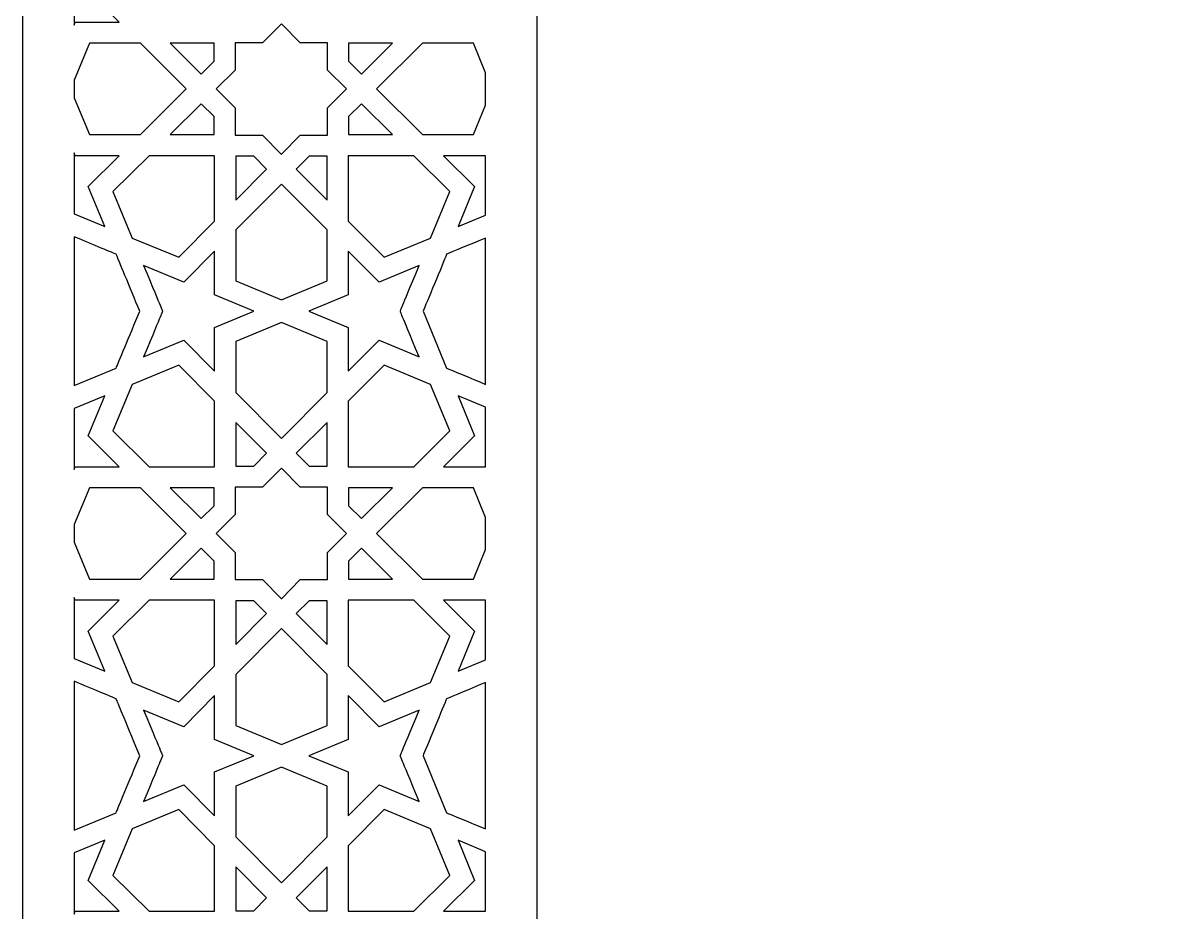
# Model space of a CAD drawing. Header units: millimetres. Extents: x -71 to 72, y -100 to 100.
# Drawn here: x -71.4 to 0, y -61.7 to -6.3 of the extents above; entities that cross this region are included whole.
import ezdxf

# ---------------------------------------------------------------- set-up
doc = ezdxf.new("R2010")
doc.units = ezdxf.units.MM
doc.header["$MEASUREMENT"] = 0
doc.layers.add('layer 1', color=7, linetype='Continuous')

msp = doc.modelspace()

# ---------------------------------------------------------------- linework, layer by layer
at = {"layer": 'layer 1', "color": 250}
for points, knots in [([(-71.4375, 100.1639), (-71.4375, 100.1639), (-71.4375, -99.8361), (-71.4375, -99.8361), (-71.4375, -99.8361), (-71.4375, -99.8361), (-39.4469, -99.8361), (-39.4469, -99.8361), (-39.4469, -99.8361), (-39.4469, -99.8361), (-39.4469, 31.5595), (-39.4469, 31.5595), (-39.4469, 31.5595), (-39.4469, 53.3323), (-21.7336, 71.0456), (0.0392, 71.0456), (0.0392, 71.0456), (21.8115, 71.0456), (39.5249, 53.3323), (39.5249, 31.5595), (39.5249, 31.5595), (39.5249, 31.5595), (39.5249, -99.8361), (39.5249, -99.8361), (39.5249, -99.8361), (39.5249, -99.8361), (71.5155, -99.8361), (71.5155, -99.8361), (71.5155, -99.8361), (71.5155, -99.8361), (71.5155, 100.1639), (71.5155, 100.1639), (71.5155, 100.1639), (71.5155, 100.1639), (-71.4375, 100.1639), (-71.4375, 100.1639)], [0, 0, 0, 0, 0.1, 0.1, 0.1, 0.1, 0.2, 0.2, 0.2, 0.2, 0.3, 0.3, 0.3, 0.3, 0.4, 0.4, 0.4, 0.4, 0.5, 0.5, 0.5, 0.5, 0.6, 0.6, 0.6, 0.6, 0.7, 0.7, 0.7, 0.7, 0.8, 0.8, 0.8, 0.8, 1, 1, 1, 1]), ([(-67.3806, -4.3434), (-67.3806, -4.3434), (-65.4473, -6.2678), (-65.4473, -6.2678), (-65.4473, -6.2678), (-65.4473, -6.2678), (-68.1778, -6.2678), (-68.1778, -6.2678), (-68.1778, -6.2678), (-68.1778, -6.2678), (-68.2511, -6.4445), (-68.2511, -6.4445), (-68.2511, -6.4445), (-68.2511, -6.4445), (-68.2511, -2.6384), (-68.2511, -2.6384), (-68.2511, -2.6384), (-68.2511, -2.6384), (-66.3461, -1.8489), (-66.3461, -1.8489), (-66.3461, -1.8489), (-66.3461, -1.8489), (-67.3806, -4.3434), (-67.3806, -4.3434)], [0, 0, 0, 0, 0.1428571, 0.1428571, 0.1428571, 0.1428571, 0.2857143, 0.2857143, 0.2857143, 0.2857143, 0.4285714, 0.4285714, 0.4285714, 0.4285714, 0.5714286, 0.5714286, 0.5714286, 0.5714286, 0.7142857, 0.7142857, 0.7142857, 0.7142857, 1, 1, 1, 1]), ([(-59.4085, -10.4249), (-59.4085, -10.4249), (-59.4046, -10.421), (-59.4046, -10.421), (-59.4046, -10.421), (-59.4046, -10.421), (-59.4056, -10.42), (-59.4056, -10.42), (-59.4056, -10.42), (-59.4056, -10.42), (-58.2232, -9.2495), (-58.2232, -9.2495), (-58.2232, -9.2495), (-58.2232, -9.2495), (-58.2232, -7.5491), (-58.2232, -7.5491), (-58.2232, -7.5491), (-58.2232, -7.5491), (-56.5226, -7.5491), (-56.5226, -7.5491), (-56.5226, -7.5491), (-56.5226, -7.5491), (-55.3482, -6.3627), (-55.3482, -6.3627), (-55.3482, -6.3627), (-55.3482, -6.3627), (-54.1737, -7.5491), (-54.1737, -7.5491), (-54.1737, -7.5491), (-54.1737, -7.5491), (-52.4732, -7.5491), (-52.4732, -7.5491), (-52.4732, -7.5491), (-52.4732, -7.5491), (-52.4732, -9.2495), (-52.4732, -9.2495), (-52.4732, -9.2495), (-52.4732, -9.2495), (-51.287, -10.4239), (-51.287, -10.4239), (-51.287, -10.4239), (-51.287, -10.4239), (-52.4732, -11.5983), (-52.4732, -11.5983), (-52.4732, -11.5983), (-52.4732, -11.5983), (-52.4732, -13.2987), (-52.4732, -13.2987), (-52.4732, -13.2987), (-52.4732, -13.2987), (-54.1737, -13.2987), (-54.1737, -13.2987), (-54.1737, -13.2987), (-54.1737, -13.2987), (-55.3471, -14.484), (-55.3471, -14.484), (-55.3471, -14.484), (-55.3471, -14.484), (-55.351, -14.4801), (-55.351, -14.4801), (-55.351, -14.4801), (-55.351, -14.4801), (-55.3521, -14.4812), (-55.3521, -14.4812), (-55.3521, -14.4812), (-55.3521, -14.4812), (-56.5226, -13.2987), (-56.5226, -13.2987), (-56.5226, -13.2987), (-56.5226, -13.2987), (-58.2232, -13.2987), (-58.2232, -13.2987), (-58.2232, -13.2987), (-58.2232, -13.2987), (-58.2232, -11.5983), (-58.2232, -11.5983), (-58.2232, -11.5983), (-58.2232, -11.5983), (-59.4085, -10.4249), (-59.4085, -10.4249)], [0, 0, 0, 0, 0.047619, 0.047619, 0.047619, 0.047619, 0.0952381, 0.0952381, 0.0952381, 0.0952381, 0.1428571, 0.1428571, 0.1428571, 0.1428571, 0.1904762, 0.1904762, 0.1904762, 0.1904762, 0.2380952, 0.2380952, 0.2380952, 0.2380952, 0.2857143, 0.2857143, 0.2857143, 0.2857143, 0.3333333, 0.3333333, 0.3333333, 0.3333333, 0.3809524, 0.3809524, 0.3809524, 0.3809524, 0.4285714, 0.4285714, 0.4285714, 0.4285714, 0.4761905, 0.4761905, 0.4761905, 0.4761905, 0.5238095, 0.5238095, 0.5238095, 0.5238095, 0.5714286, 0.5714286, 0.5714286, 0.5714286, 0.6190476, 0.6190476, 0.6190476, 0.6190476, 0.6666667, 0.6666667, 0.6666667, 0.6666667, 0.7142857, 0.7142857, 0.7142857, 0.7142857, 0.7619048, 0.7619048, 0.7619048, 0.7619048, 0.8095238, 0.8095238, 0.8095238, 0.8095238, 0.8571429, 0.8571429, 0.8571429, 0.8571429, 0.9047619, 0.9047619, 0.9047619, 0.9047619, 1, 1, 1, 1]), ([(-64.1296, -7.5794), (-64.1296, -7.5794), (-61.2709, -10.4239), (-61.2709, -10.4239), (-61.2709, -10.4239), (-61.2709, -10.4239), (-64.1296, -13.268), (-64.1296, -13.268), (-64.1296, -13.268), (-64.1296, -13.268), (-67.3006, -13.268), (-67.3006, -13.268), (-67.3006, -13.268), (-67.3006, -13.268), (-68.2511, -10.9728), (-68.2511, -10.9728), (-68.2511, -10.9728), (-68.2511, -10.9728), (-68.2511, -9.8749), (-68.2511, -9.8749), (-68.2511, -9.8749), (-68.2511, -9.8749), (-67.3006, -7.5794), (-67.3006, -7.5794), (-67.3006, -7.5794), (-67.3006, -7.5794), (-64.1296, -7.5794), (-64.1296, -7.5794)], [0, 0, 0, 0, 0.125, 0.125, 0.125, 0.125, 0.25, 0.25, 0.25, 0.25, 0.375, 0.375, 0.375, 0.375, 0.5, 0.5, 0.5, 0.5, 0.625, 0.625, 0.625, 0.625, 0.75, 0.75, 0.75, 0.75, 1, 1, 1, 1]), ([(-59.5351, -7.5794), (-59.5351, -7.5794), (-59.5351, -8.7023), (-59.5351, -8.7023), (-59.5351, -8.7023), (-59.5351, -8.7023), (-60.3395, -9.4996), (-60.3395, -9.4996), (-60.3395, -9.4996), (-60.3395, -9.4996), (-62.2689, -7.5794), (-62.2689, -7.5794), (-62.2689, -7.5794), (-62.2689, -7.5794), (-59.5351, -7.5794), (-59.5351, -7.5794)], [0, 0, 0, 0, 0.2, 0.2, 0.2, 0.2, 0.4, 0.4, 0.4, 0.4, 0.6, 0.6, 0.6, 0.6, 1, 1, 1, 1]), ([(-51.1613, -8.7023), (-51.1613, -8.7023), (-51.1613, -7.5794), (-51.1613, -7.5794), (-51.1613, -7.5794), (-51.1613, -7.5794), (-48.4276, -7.5794), (-48.4276, -7.5794), (-48.4276, -7.5794), (-48.4276, -7.5794), (-50.3569, -9.4996), (-50.3569, -9.4996), (-50.3569, -9.4996), (-50.3569, -9.4996), (-51.1613, -8.7023), (-51.1613, -8.7023)], [0, 0, 0, 0, 0.2, 0.2, 0.2, 0.2, 0.4, 0.4, 0.4, 0.4, 0.6, 0.6, 0.6, 0.6, 1, 1, 1, 1]), ([(-46.5668, -13.268), (-46.5668, -13.268), (-49.4255, -10.4239), (-49.4255, -10.4239), (-49.4255, -10.4239), (-49.4255, -10.4239), (-46.5668, -7.5794), (-46.5668, -7.5794), (-46.5668, -7.5794), (-46.5668, -7.5794), (-43.3958, -7.5794), (-43.3958, -7.5794), (-43.3958, -7.5794), (-43.3958, -7.5794), (-42.6333, -9.4209), (-42.6333, -9.4209), (-42.6333, -9.4209), (-42.6333, -9.4209), (-42.6333, -11.4268), (-42.6333, -11.4268), (-42.6333, -11.4268), (-42.6333, -11.4268), (-43.3958, -13.268), (-43.3958, -13.268), (-43.3958, -13.268), (-43.3958, -13.268), (-46.5668, -13.268), (-46.5668, -13.268)], [0, 0, 0, 0, 0.125, 0.125, 0.125, 0.125, 0.25, 0.25, 0.25, 0.25, 0.375, 0.375, 0.375, 0.375, 0.5, 0.5, 0.5, 0.5, 0.625, 0.625, 0.625, 0.625, 0.75, 0.75, 0.75, 0.75, 1, 1, 1, 1]), ([(-59.5351, -12.1454), (-59.5351, -12.1454), (-59.5351, -13.268), (-59.5351, -13.268), (-59.5351, -13.268), (-59.5351, -13.268), (-62.2689, -13.268), (-62.2689, -13.268), (-62.2689, -13.268), (-62.2689, -13.268), (-60.3395, -11.3478), (-60.3395, -11.3478), (-60.3395, -11.3478), (-60.3395, -11.3478), (-59.5351, -12.1454), (-59.5351, -12.1454)], [0, 0, 0, 0, 0.2, 0.2, 0.2, 0.2, 0.4, 0.4, 0.4, 0.4, 0.6, 0.6, 0.6, 0.6, 1, 1, 1, 1]), ([(-51.1613, -13.268), (-51.1613, -13.268), (-51.1613, -12.1454), (-51.1613, -12.1454), (-51.1613, -12.1454), (-51.1613, -12.1454), (-50.3569, -11.3478), (-50.3569, -11.3478), (-50.3569, -11.3478), (-50.3569, -11.3478), (-48.4276, -13.268), (-48.4276, -13.268), (-48.4276, -13.268), (-48.4276, -13.268), (-51.1613, -13.268), (-51.1613, -13.268)], [0, 0, 0, 0, 0.2, 0.2, 0.2, 0.2, 0.4, 0.4, 0.4, 0.4, 0.6, 0.6, 0.6, 0.6, 1, 1, 1, 1]), ([(-67.3806, -16.5043), (-67.3806, -16.5043), (-66.3461, -18.9988), (-66.3461, -18.9988), (-66.3461, -18.9988), (-66.3461, -18.9988), (-68.2511, -18.2093), (-68.2511, -18.2093), (-68.2511, -18.2093), (-68.2511, -18.2093), (-68.2511, -14.4028), (-68.2511, -14.4028), (-68.2511, -14.4028), (-68.2511, -14.4028), (-68.1778, -14.5799), (-68.1778, -14.5799), (-68.1778, -14.5799), (-68.1778, -14.5799), (-65.4473, -14.5799), (-65.4473, -14.5799), (-65.4473, -14.5799), (-65.4473, -14.5799), (-67.3806, -16.5043), (-67.3806, -16.5043)], [0, 0, 0, 0, 0.1428571, 0.1428571, 0.1428571, 0.1428571, 0.2857143, 0.2857143, 0.2857143, 0.2857143, 0.4285714, 0.4285714, 0.4285714, 0.4285714, 0.5714286, 0.5714286, 0.5714286, 0.5714286, 0.7142857, 0.7142857, 0.7142857, 0.7142857, 1, 1, 1, 1]), ([(-59.5044, -14.5799), (-59.5044, -14.5799), (-59.5044, -18.6637), (-59.5044, -18.6637), (-59.5044, -18.6637), (-59.5044, -18.6637), (-61.7382, -20.9077), (-61.7382, -20.9077), (-61.7382, -20.9077), (-61.7382, -20.9077), (-64.6326, -19.7076), (-64.6326, -19.7076), (-64.6326, -19.7076), (-64.6326, -19.7076), (-65.8323, -16.8137), (-65.8323, -16.8137), (-65.8323, -16.8137), (-65.8323, -16.8137), (-63.5879, -14.5799), (-63.5879, -14.5799), (-63.5879, -14.5799), (-63.5879, -14.5799), (-59.5044, -14.5799), (-59.5044, -14.5799)], [0, 0, 0, 0, 0.1428571, 0.1428571, 0.1428571, 0.1428571, 0.2857143, 0.2857143, 0.2857143, 0.2857143, 0.4285714, 0.4285714, 0.4285714, 0.4285714, 0.5714286, 0.5714286, 0.5714286, 0.5714286, 0.7142857, 0.7142857, 0.7142857, 0.7142857, 1, 1, 1, 1]), ([(-58.1925, -17.3447), (-58.1925, -17.3447), (-58.1925, -14.6106), (-58.1925, -14.6106), (-58.1925, -14.6106), (-58.1925, -14.6106), (-57.0698, -14.6106), (-57.0698, -14.6106), (-57.0698, -14.6106), (-57.0698, -14.6106), (-56.2723, -15.415), (-56.2723, -15.415), (-56.2723, -15.415), (-56.2723, -15.415), (-58.1925, -17.3447), (-58.1925, -17.3447)], [0, 0, 0, 0, 0.2, 0.2, 0.2, 0.2, 0.4, 0.4, 0.4, 0.4, 0.6, 0.6, 0.6, 0.6, 1, 1, 1, 1]), ([(-52.504, -14.6106), (-52.504, -14.6106), (-52.504, -17.3447), (-52.504, -17.3447), (-52.504, -17.3447), (-52.504, -17.3447), (-54.4241, -15.415), (-54.4241, -15.415), (-54.4241, -15.415), (-54.4241, -15.415), (-53.6266, -14.6106), (-53.6266, -14.6106), (-53.6266, -14.6106), (-53.6266, -14.6106), (-52.504, -14.6106), (-52.504, -14.6106)], [0, 0, 0, 0, 0.2, 0.2, 0.2, 0.2, 0.4, 0.4, 0.4, 0.4, 0.6, 0.6, 0.6, 0.6, 1, 1, 1, 1]), ([(-46.0653, -19.7079), (-46.0653, -19.7079), (-48.9583, -20.9077), (-48.9583, -20.9077), (-48.9583, -20.9077), (-48.9583, -20.9077), (-51.192, -18.6637), (-51.192, -18.6637), (-51.192, -18.6637), (-51.192, -18.6637), (-51.192, -14.5799), (-51.192, -14.5799), (-51.192, -14.5799), (-51.192, -14.5799), (-47.1084, -14.5799), (-47.1084, -14.5799), (-47.1084, -14.5799), (-47.1084, -14.5799), (-44.8641, -16.8137), (-44.8641, -16.8137), (-44.8641, -16.8137), (-44.8641, -16.8137), (-46.0653, -19.7079), (-46.0653, -19.7079)], [0, 0, 0, 0, 0.1428571, 0.1428571, 0.1428571, 0.1428571, 0.2857143, 0.2857143, 0.2857143, 0.2857143, 0.4285714, 0.4285714, 0.4285714, 0.4285714, 0.5714286, 0.5714286, 0.5714286, 0.5714286, 0.7142857, 0.7142857, 0.7142857, 0.7142857, 1, 1, 1, 1]), ([(-43.3159, -16.5043), (-43.3159, -16.5043), (-45.249, -14.5799), (-45.249, -14.5799), (-45.249, -14.5799), (-45.249, -14.5799), (-42.6333, -14.5799), (-42.6333, -14.5799), (-42.6333, -14.5799), (-42.6333, -14.5799), (-42.6333, -18.2873), (-42.6333, -18.2873), (-42.6333, -18.2873), (-42.6333, -18.2873), (-44.3504, -18.9988), (-44.3504, -18.9988), (-44.3504, -18.9988), (-44.3504, -18.9988), (-43.3159, -16.5043), (-43.3159, -16.5043)], [0, 0, 0, 0, 0.1666667, 0.1666667, 0.1666667, 0.1666667, 0.3333333, 0.3333333, 0.3333333, 0.3333333, 0.5, 0.5, 0.5, 0.5, 0.6666667, 0.6666667, 0.6666667, 0.6666667, 1, 1, 1, 1]), ([(-58.1925, -19.2052), (-58.1925, -19.2052), (-55.3482, -16.3463), (-55.3482, -16.3463), (-55.3482, -16.3463), (-55.3482, -16.3463), (-52.504, -19.2052), (-52.504, -19.2052), (-52.504, -19.2052), (-52.504, -19.2052), (-52.504, -22.3763), (-52.504, -22.3763), (-52.504, -22.3763), (-52.504, -22.3763), (-55.3482, -23.5539), (-55.3482, -23.5539), (-55.3482, -23.5539), (-55.3482, -23.5539), (-58.1925, -22.3763), (-58.1925, -22.3763), (-58.1925, -22.3763), (-58.1925, -22.3763), (-58.1925, -19.2052), (-58.1925, -19.2052)], [0, 0, 0, 0, 0.1428571, 0.1428571, 0.1428571, 0.1428571, 0.2857143, 0.2857143, 0.2857143, 0.2857143, 0.4285714, 0.4285714, 0.4285714, 0.4285714, 0.5714286, 0.5714286, 0.5714286, 0.5714286, 0.7142857, 0.7142857, 0.7142857, 0.7142857, 1, 1, 1, 1]), ([(-64.1652, -24.2644), (-64.81, -25.8198), (-65.4988, -27.481), (-65.6389, -27.8158), (-65.6389, -27.8158), (-65.6389, -27.8158), (-68.2511, -28.8988), (-68.2511, -28.8988), (-68.2511, -28.8988), (-68.2511, -28.8988), (-68.2511, -19.6292), (-68.2511, -19.6292), (-68.2511, -19.6292), (-67.4397, -19.9658), (-65.9426, -20.5863), (-65.632, -20.7155), (-65.632, -20.7155), (-65.504, -21.0397), (-64.7905, -22.7552), (-64.1652, -24.2644)], [0, 0, 0, 0, 0.1666667, 0.1666667, 0.1666667, 0.1666667, 0.3333333, 0.3333333, 0.3333333, 0.3333333, 0.5, 0.5, 0.5, 0.5, 0.6666667, 0.6666667, 0.6666667, 0.6666667, 1, 1, 1, 1]), ([(-46.531, -24.2648), (-46.3478, -23.8284), (-45.2964, -21.3219), (-45.0651, -20.7158), (-45.0651, -20.7158), (-44.7705, -20.593), (-43.3929, -20.0222), (-42.6333, -19.7072), (-42.6333, -19.7072), (-42.6333, -19.7072), (-42.6333, -28.8209), (-42.6333, -28.8209), (-42.6333, -28.8209), (-43.5787, -28.4289), (-44.7867, -27.928), (-45.0588, -27.8155), (-45.0588, -27.8155), (-45.0588, -27.8155), (-46.531, -24.2648), (-46.531, -24.2648)], [0, 0, 0, 0, 0.1666667, 0.1666667, 0.1666667, 0.1666667, 0.3333333, 0.3333333, 0.3333333, 0.3333333, 0.5, 0.5, 0.5, 0.5, 0.6666667, 0.6666667, 0.6666667, 0.6666667, 1, 1, 1, 1]), ([(-63.9232, -21.4217), (-63.9232, -21.4217), (-61.4288, -22.4561), (-61.4288, -22.4561), (-61.4288, -22.4561), (-61.4288, -22.4561), (-59.5044, -20.5228), (-59.5044, -20.5228), (-59.5044, -20.5228), (-59.5044, -20.5228), (-59.5044, -23.2533), (-59.5044, -23.2533), (-59.5044, -23.2533), (-59.5044, -23.2533), (-57.063, -24.2644), (-57.063, -24.2644), (-57.063, -24.2644), (-57.063, -24.2644), (-59.5044, -25.2751), (-59.5044, -25.2751), (-59.5044, -25.2751), (-59.5044, -25.2751), (-59.5044, -28.0056), (-59.5044, -28.0056), (-59.5044, -28.0056), (-59.5044, -28.0056), (-61.4288, -26.0724), (-61.4288, -26.0724), (-61.4288, -26.0724), (-61.4288, -26.0724), (-63.9232, -27.1067), (-63.9232, -27.1067), (-63.9232, -27.1067), (-62.6859, -24.1215), (-62.8182, -24.4397), (-62.7441, -24.2644), (-62.7441, -24.2644), (-62.8221, -24.0788), (-62.6971, -24.3798), (-63.9232, -21.4217)], [0, 0, 0, 0, 0.0909091, 0.0909091, 0.0909091, 0.0909091, 0.1818182, 0.1818182, 0.1818182, 0.1818182, 0.2727273, 0.2727273, 0.2727273, 0.2727273, 0.3636364, 0.3636364, 0.3636364, 0.3636364, 0.4545455, 0.4545455, 0.4545455, 0.4545455, 0.5454545, 0.5454545, 0.5454545, 0.5454545, 0.6363636, 0.6363636, 0.6363636, 0.6363636, 0.7272727, 0.7272727, 0.7272727, 0.7272727, 0.8181818, 0.8181818, 0.8181818, 0.8181818, 1, 1, 1, 1]), ([(-47.9521, -24.2644), (-47.8785, -24.4394), (-48.0096, -24.124), (-46.7731, -27.1067), (-46.7731, -27.1067), (-46.7731, -27.1067), (-49.2676, -26.0724), (-49.2676, -26.0724), (-49.2676, -26.0724), (-49.2676, -26.0724), (-51.192, -28.0056), (-51.192, -28.0056), (-51.192, -28.0056), (-51.192, -28.0056), (-51.192, -25.2751), (-51.192, -25.2751), (-51.192, -25.2751), (-51.192, -25.2751), (-53.6334, -24.2644), (-53.6334, -24.2644), (-53.6334, -24.2644), (-53.6334, -24.2644), (-51.192, -23.2533), (-51.192, -23.2533), (-51.192, -23.2533), (-51.192, -23.2533), (-51.192, -20.5228), (-51.192, -20.5228), (-51.192, -20.5228), (-51.192, -20.5228), (-49.2676, -22.4561), (-49.2676, -22.4561), (-49.2676, -22.4561), (-49.2676, -22.4561), (-46.7731, -21.4217), (-46.7731, -21.4217), (-46.7731, -21.4217), (-47.9763, -24.3244), (-47.8816, -24.0965), (-47.9521, -24.2644)], [0, 0, 0, 0, 0.0909091, 0.0909091, 0.0909091, 0.0909091, 0.1818182, 0.1818182, 0.1818182, 0.1818182, 0.2727273, 0.2727273, 0.2727273, 0.2727273, 0.3636364, 0.3636364, 0.3636364, 0.3636364, 0.4545455, 0.4545455, 0.4545455, 0.4545455, 0.5454545, 0.5454545, 0.5454545, 0.5454545, 0.6363636, 0.6363636, 0.6363636, 0.6363636, 0.7272727, 0.7272727, 0.7272727, 0.7272727, 0.8181818, 0.8181818, 0.8181818, 0.8181818, 1, 1, 1, 1]), ([(-52.504, -29.3232), (-52.504, -29.3232), (-55.3482, -32.1821), (-55.3482, -32.1821), (-55.3482, -32.1821), (-55.3482, -32.1821), (-58.1925, -29.3232), (-58.1925, -29.3232), (-58.1925, -29.3232), (-58.1925, -29.3232), (-58.1925, -26.1521), (-58.1925, -26.1521), (-58.1925, -26.1521), (-58.1925, -26.1521), (-55.3482, -24.9745), (-55.3482, -24.9745), (-55.3482, -24.9745), (-55.3482, -24.9745), (-52.504, -26.1521), (-52.504, -26.1521), (-52.504, -26.1521), (-52.504, -26.1521), (-52.504, -29.3232), (-52.504, -29.3232)], [0, 0, 0, 0, 0.1428571, 0.1428571, 0.1428571, 0.1428571, 0.2857143, 0.2857143, 0.2857143, 0.2857143, 0.4285714, 0.4285714, 0.4285714, 0.4285714, 0.5714286, 0.5714286, 0.5714286, 0.5714286, 0.7142857, 0.7142857, 0.7142857, 0.7142857, 1, 1, 1, 1]), ([(-64.6321, -28.8209), (-64.6321, -28.8209), (-61.7382, -27.6207), (-61.7382, -27.6207), (-61.7382, -27.6207), (-61.7382, -27.6207), (-59.5044, -29.8651), (-59.5044, -29.8651), (-59.5044, -29.8651), (-59.5044, -29.8651), (-59.5044, -33.9485), (-59.5044, -33.9485), (-59.5044, -33.9485), (-59.5044, -33.9485), (-63.5879, -33.9485), (-63.5879, -33.9485), (-63.5879, -33.9485), (-63.5879, -33.9485), (-65.8323, -31.7147), (-65.8323, -31.7147), (-65.8323, -31.7147), (-65.8323, -31.7147), (-64.6321, -28.8209), (-64.6321, -28.8209)], [0, 0, 0, 0, 0.1428571, 0.1428571, 0.1428571, 0.1428571, 0.2857143, 0.2857143, 0.2857143, 0.2857143, 0.4285714, 0.4285714, 0.4285714, 0.4285714, 0.5714286, 0.5714286, 0.5714286, 0.5714286, 0.7142857, 0.7142857, 0.7142857, 0.7142857, 1, 1, 1, 1]), ([(-51.192, -33.9485), (-51.192, -33.9485), (-51.192, -29.8651), (-51.192, -29.8651), (-51.192, -29.8651), (-51.192, -29.8651), (-48.9583, -27.6207), (-48.9583, -27.6207), (-48.9583, -27.6207), (-48.9583, -27.6207), (-46.0644, -28.8209), (-46.0644, -28.8209), (-46.0644, -28.8209), (-46.0644, -28.8209), (-44.8641, -31.7147), (-44.8641, -31.7147), (-44.8641, -31.7147), (-44.8641, -31.7147), (-47.1084, -33.9485), (-47.1084, -33.9485), (-47.1084, -33.9485), (-47.1084, -33.9485), (-51.192, -33.9485), (-51.192, -33.9485)], [0, 0, 0, 0, 0.1428571, 0.1428571, 0.1428571, 0.1428571, 0.2857143, 0.2857143, 0.2857143, 0.2857143, 0.4285714, 0.4285714, 0.4285714, 0.4285714, 0.5714286, 0.5714286, 0.5714286, 0.5714286, 0.7142857, 0.7142857, 0.7142857, 0.7142857, 1, 1, 1, 1]), ([(-67.3806, -32.0241), (-67.3806, -32.0241), (-65.4473, -33.9485), (-65.4473, -33.9485), (-65.4473, -33.9485), (-65.4473, -33.9485), (-68.1778, -33.9485), (-68.1778, -33.9485), (-68.1778, -33.9485), (-68.1778, -33.9485), (-68.2511, -34.1256), (-68.2511, -34.1256), (-68.2511, -34.1256), (-68.2511, -34.1256), (-68.2511, -30.3195), (-68.2511, -30.3195), (-68.2511, -30.3195), (-68.2511, -30.3195), (-66.3461, -29.5296), (-66.3461, -29.5296), (-66.3461, -29.5296), (-66.3461, -29.5296), (-67.3806, -32.0241), (-67.3806, -32.0241)], [0, 0, 0, 0, 0.1428571, 0.1428571, 0.1428571, 0.1428571, 0.2857143, 0.2857143, 0.2857143, 0.2857143, 0.4285714, 0.4285714, 0.4285714, 0.4285714, 0.5714286, 0.5714286, 0.5714286, 0.5714286, 0.7142857, 0.7142857, 0.7142857, 0.7142857, 1, 1, 1, 1]), ([(-43.3159, -32.0241), (-43.3159, -32.0241), (-44.3504, -29.5296), (-44.3504, -29.5296), (-44.3504, -29.5296), (-44.3504, -29.5296), (-42.6333, -30.2415), (-42.6333, -30.2415), (-42.6333, -30.2415), (-42.6333, -30.2415), (-42.6333, -33.9485), (-42.6333, -33.9485), (-42.6333, -33.9485), (-42.6333, -33.9485), (-45.249, -33.9485), (-45.249, -33.9485), (-45.249, -33.9485), (-45.249, -33.9485), (-43.3159, -32.0241), (-43.3159, -32.0241)], [0, 0, 0, 0, 0.1666667, 0.1666667, 0.1666667, 0.1666667, 0.3333333, 0.3333333, 0.3333333, 0.3333333, 0.5, 0.5, 0.5, 0.5, 0.6666667, 0.6666667, 0.6666667, 0.6666667, 1, 1, 1, 1]), ([(-58.1925, -33.9178), (-58.1925, -33.9178), (-58.1925, -31.1841), (-58.1925, -31.1841), (-58.1925, -31.1841), (-58.1925, -31.1841), (-56.2723, -33.1135), (-56.2723, -33.1135), (-56.2723, -33.1135), (-56.2723, -33.1135), (-57.0698, -33.9178), (-57.0698, -33.9178), (-57.0698, -33.9178), (-57.0698, -33.9178), (-58.1925, -33.9178), (-58.1925, -33.9178)], [0, 0, 0, 0, 0.2, 0.2, 0.2, 0.2, 0.4, 0.4, 0.4, 0.4, 0.6, 0.6, 0.6, 0.6, 1, 1, 1, 1]), ([(-52.504, -31.1841), (-52.504, -31.1841), (-52.504, -33.9178), (-52.504, -33.9178), (-52.504, -33.9178), (-52.504, -33.9178), (-53.6266, -33.9178), (-53.6266, -33.9178), (-53.6266, -33.9178), (-53.6266, -33.9178), (-54.4241, -33.1135), (-54.4241, -33.1135), (-54.4241, -33.1135), (-54.4241, -33.1135), (-52.504, -31.1841), (-52.504, -31.1841)], [0, 0, 0, 0, 0.2, 0.2, 0.2, 0.2, 0.4, 0.4, 0.4, 0.4, 0.6, 0.6, 0.6, 0.6, 1, 1, 1, 1]), ([(-59.4085, -38.1056), (-59.4085, -38.1056), (-59.4046, -38.1021), (-59.4046, -38.1021), (-59.4046, -38.1021), (-59.4046, -38.1021), (-59.4056, -38.1007), (-59.4056, -38.1007), (-59.4056, -38.1007), (-59.4056, -38.1007), (-58.2232, -36.9302), (-58.2232, -36.9302), (-58.2232, -36.9302), (-58.2232, -36.9302), (-58.2232, -35.2298), (-58.2232, -35.2298), (-58.2232, -35.2298), (-58.2232, -35.2298), (-56.5226, -35.2298), (-56.5226, -35.2298), (-56.5226, -35.2298), (-56.5226, -35.2298), (-55.3482, -34.0434), (-55.3482, -34.0434), (-55.3482, -34.0434), (-55.3482, -34.0434), (-54.1737, -35.2298), (-54.1737, -35.2298), (-54.1737, -35.2298), (-54.1737, -35.2298), (-52.4732, -35.2298), (-52.4732, -35.2298), (-52.4732, -35.2298), (-52.4732, -35.2298), (-52.4732, -36.9302), (-52.4732, -36.9302), (-52.4732, -36.9302), (-52.4732, -36.9302), (-51.287, -38.1046), (-51.287, -38.1046), (-51.287, -38.1046), (-51.287, -38.1046), (-52.4732, -39.2793), (-52.4732, -39.2793), (-52.4732, -39.2793), (-52.4732, -39.2793), (-52.4732, -40.9797), (-52.4732, -40.9797), (-52.4732, -40.9797), (-52.4732, -40.9797), (-54.1737, -40.9797), (-54.1737, -40.9797), (-54.1737, -40.9797), (-54.1737, -40.9797), (-55.3471, -42.165), (-55.3471, -42.165), (-55.3471, -42.165), (-55.3471, -42.165), (-55.351, -42.1612), (-55.351, -42.1612), (-55.351, -42.1612), (-55.351, -42.1612), (-55.3521, -42.1622), (-55.3521, -42.1622), (-55.3521, -42.1622), (-55.3521, -42.1622), (-56.5226, -40.9797), (-56.5226, -40.9797), (-56.5226, -40.9797), (-56.5226, -40.9797), (-58.2232, -40.9797), (-58.2232, -40.9797), (-58.2232, -40.9797), (-58.2232, -40.9797), (-58.2232, -39.2793), (-58.2232, -39.2793), (-58.2232, -39.2793), (-58.2232, -39.2793), (-59.4085, -38.1056), (-59.4085, -38.1056)], [0, 0, 0, 0, 0.047619, 0.047619, 0.047619, 0.047619, 0.0952381, 0.0952381, 0.0952381, 0.0952381, 0.1428571, 0.1428571, 0.1428571, 0.1428571, 0.1904762, 0.1904762, 0.1904762, 0.1904762, 0.2380952, 0.2380952, 0.2380952, 0.2380952, 0.2857143, 0.2857143, 0.2857143, 0.2857143, 0.3333333, 0.3333333, 0.3333333, 0.3333333, 0.3809524, 0.3809524, 0.3809524, 0.3809524, 0.4285714, 0.4285714, 0.4285714, 0.4285714, 0.4761905, 0.4761905, 0.4761905, 0.4761905, 0.5238095, 0.5238095, 0.5238095, 0.5238095, 0.5714286, 0.5714286, 0.5714286, 0.5714286, 0.6190476, 0.6190476, 0.6190476, 0.6190476, 0.6666667, 0.6666667, 0.6666667, 0.6666667, 0.7142857, 0.7142857, 0.7142857, 0.7142857, 0.7619048, 0.7619048, 0.7619048, 0.7619048, 0.8095238, 0.8095238, 0.8095238, 0.8095238, 0.8571429, 0.8571429, 0.8571429, 0.8571429, 0.9047619, 0.9047619, 0.9047619, 0.9047619, 1, 1, 1, 1]), ([(-64.1296, -35.2605), (-64.1296, -35.2605), (-61.2709, -38.1046), (-61.2709, -38.1046), (-61.2709, -38.1046), (-61.2709, -38.1046), (-64.1296, -40.949), (-64.1296, -40.949), (-64.1296, -40.949), (-64.1296, -40.949), (-67.3006, -40.949), (-67.3006, -40.949), (-67.3006, -40.949), (-67.3006, -40.949), (-68.2511, -38.6538), (-68.2511, -38.6538), (-68.2511, -38.6538), (-68.2511, -38.6538), (-68.2511, -37.5557), (-68.2511, -37.5557), (-68.2511, -37.5557), (-68.2511, -37.5557), (-67.3006, -35.2605), (-67.3006, -35.2605), (-67.3006, -35.2605), (-67.3006, -35.2605), (-64.1296, -35.2605), (-64.1296, -35.2605)], [0, 0, 0, 0, 0.125, 0.125, 0.125, 0.125, 0.25, 0.25, 0.25, 0.25, 0.375, 0.375, 0.375, 0.375, 0.5, 0.5, 0.5, 0.5, 0.625, 0.625, 0.625, 0.625, 0.75, 0.75, 0.75, 0.75, 1, 1, 1, 1]), ([(-59.5351, -35.2605), (-59.5351, -35.2605), (-59.5351, -36.383), (-59.5351, -36.383), (-59.5351, -36.383), (-59.5351, -36.383), (-60.3395, -37.1806), (-60.3395, -37.1806), (-60.3395, -37.1806), (-60.3395, -37.1806), (-62.2689, -35.2605), (-62.2689, -35.2605), (-62.2689, -35.2605), (-62.2689, -35.2605), (-59.5351, -35.2605), (-59.5351, -35.2605)], [0, 0, 0, 0, 0.2, 0.2, 0.2, 0.2, 0.4, 0.4, 0.4, 0.4, 0.6, 0.6, 0.6, 0.6, 1, 1, 1, 1]), ([(-51.1613, -36.383), (-51.1613, -36.383), (-51.1613, -35.2605), (-51.1613, -35.2605), (-51.1613, -35.2605), (-51.1613, -35.2605), (-48.4276, -35.2605), (-48.4276, -35.2605), (-48.4276, -35.2605), (-48.4276, -35.2605), (-50.3569, -37.1806), (-50.3569, -37.1806), (-50.3569, -37.1806), (-50.3569, -37.1806), (-51.1613, -36.383), (-51.1613, -36.383)], [0, 0, 0, 0, 0.2, 0.2, 0.2, 0.2, 0.4, 0.4, 0.4, 0.4, 0.6, 0.6, 0.6, 0.6, 1, 1, 1, 1]), ([(-46.5668, -40.949), (-46.5668, -40.949), (-49.4255, -38.1046), (-49.4255, -38.1046), (-49.4255, -38.1046), (-49.4255, -38.1046), (-46.5668, -35.2605), (-46.5668, -35.2605), (-46.5668, -35.2605), (-46.5668, -35.2605), (-43.3958, -35.2605), (-43.3958, -35.2605), (-43.3958, -35.2605), (-43.3958, -35.2605), (-42.6333, -37.1016), (-42.6333, -37.1016), (-42.6333, -37.1016), (-42.6333, -37.1016), (-42.6333, -39.1079), (-42.6333, -39.1079), (-42.6333, -39.1079), (-42.6333, -39.1079), (-43.3958, -40.949), (-43.3958, -40.949), (-43.3958, -40.949), (-43.3958, -40.949), (-46.5668, -40.949), (-46.5668, -40.949)], [0, 0, 0, 0, 0.125, 0.125, 0.125, 0.125, 0.25, 0.25, 0.25, 0.25, 0.375, 0.375, 0.375, 0.375, 0.5, 0.5, 0.5, 0.5, 0.625, 0.625, 0.625, 0.625, 0.75, 0.75, 0.75, 0.75, 1, 1, 1, 1]), ([(-59.5351, -39.8265), (-59.5351, -39.8265), (-59.5351, -40.949), (-59.5351, -40.949), (-59.5351, -40.949), (-59.5351, -40.949), (-62.2689, -40.949), (-62.2689, -40.949), (-62.2689, -40.949), (-62.2689, -40.949), (-60.3395, -39.0289), (-60.3395, -39.0289), (-60.3395, -39.0289), (-60.3395, -39.0289), (-59.5351, -39.8265), (-59.5351, -39.8265)], [0, 0, 0, 0, 0.2, 0.2, 0.2, 0.2, 0.4, 0.4, 0.4, 0.4, 0.6, 0.6, 0.6, 0.6, 1, 1, 1, 1]), ([(-51.1613, -40.949), (-51.1613, -40.949), (-51.1613, -39.8265), (-51.1613, -39.8265), (-51.1613, -39.8265), (-51.1613, -39.8265), (-50.3569, -39.0289), (-50.3569, -39.0289), (-50.3569, -39.0289), (-50.3569, -39.0289), (-48.4276, -40.949), (-48.4276, -40.949), (-48.4276, -40.949), (-48.4276, -40.949), (-51.1613, -40.949), (-51.1613, -40.949)], [0, 0, 0, 0, 0.2, 0.2, 0.2, 0.2, 0.4, 0.4, 0.4, 0.4, 0.6, 0.6, 0.6, 0.6, 1, 1, 1, 1]), ([(-67.3806, -44.1854), (-67.3806, -44.1854), (-66.3461, -46.6799), (-66.3461, -46.6799), (-66.3461, -46.6799), (-66.3461, -46.6799), (-68.2511, -45.89), (-68.2511, -45.89), (-68.2511, -45.89), (-68.2511, -45.89), (-68.2511, -42.0839), (-68.2511, -42.0839), (-68.2511, -42.0839), (-68.2511, -42.0839), (-68.1778, -42.261), (-68.1778, -42.261), (-68.1778, -42.261), (-68.1778, -42.261), (-65.4473, -42.261), (-65.4473, -42.261), (-65.4473, -42.261), (-65.4473, -42.261), (-67.3806, -44.1854), (-67.3806, -44.1854)], [0, 0, 0, 0, 0.1428571, 0.1428571, 0.1428571, 0.1428571, 0.2857143, 0.2857143, 0.2857143, 0.2857143, 0.4285714, 0.4285714, 0.4285714, 0.4285714, 0.5714286, 0.5714286, 0.5714286, 0.5714286, 0.7142857, 0.7142857, 0.7142857, 0.7142857, 1, 1, 1, 1]), ([(-59.5044, -42.261), (-59.5044, -42.261), (-59.5044, -46.3444), (-59.5044, -46.3444), (-59.5044, -46.3444), (-59.5044, -46.3444), (-61.7382, -48.5888), (-61.7382, -48.5888), (-61.7382, -48.5888), (-61.7382, -48.5888), (-64.6326, -47.3886), (-64.6326, -47.3886), (-64.6326, -47.3886), (-64.6326, -47.3886), (-65.8323, -44.4948), (-65.8323, -44.4948), (-65.8323, -44.4948), (-65.8323, -44.4948), (-63.5879, -42.261), (-63.5879, -42.261), (-63.5879, -42.261), (-63.5879, -42.261), (-59.5044, -42.261), (-59.5044, -42.261)], [0, 0, 0, 0, 0.1428571, 0.1428571, 0.1428571, 0.1428571, 0.2857143, 0.2857143, 0.2857143, 0.2857143, 0.4285714, 0.4285714, 0.4285714, 0.4285714, 0.5714286, 0.5714286, 0.5714286, 0.5714286, 0.7142857, 0.7142857, 0.7142857, 0.7142857, 1, 1, 1, 1]), ([(-58.1925, -45.0254), (-58.1925, -45.0254), (-58.1925, -42.2917), (-58.1925, -42.2917), (-58.1925, -42.2917), (-58.1925, -42.2917), (-57.0698, -42.2917), (-57.0698, -42.2917), (-57.0698, -42.2917), (-57.0698, -42.2917), (-56.2723, -43.096), (-56.2723, -43.096), (-56.2723, -43.096), (-56.2723, -43.096), (-58.1925, -45.0254), (-58.1925, -45.0254)], [0, 0, 0, 0, 0.2, 0.2, 0.2, 0.2, 0.4, 0.4, 0.4, 0.4, 0.6, 0.6, 0.6, 0.6, 1, 1, 1, 1]), ([(-52.504, -42.2917), (-52.504, -42.2917), (-52.504, -45.0254), (-52.504, -45.0254), (-52.504, -45.0254), (-52.504, -45.0254), (-54.4241, -43.096), (-54.4241, -43.096), (-54.4241, -43.096), (-54.4241, -43.096), (-53.6266, -42.2917), (-53.6266, -42.2917), (-53.6266, -42.2917), (-53.6266, -42.2917), (-52.504, -42.2917), (-52.504, -42.2917)], [0, 0, 0, 0, 0.2, 0.2, 0.2, 0.2, 0.4, 0.4, 0.4, 0.4, 0.6, 0.6, 0.6, 0.6, 1, 1, 1, 1]), ([(-46.0653, -47.389), (-46.0653, -47.389), (-48.9583, -48.5888), (-48.9583, -48.5888), (-48.9583, -48.5888), (-48.9583, -48.5888), (-51.192, -46.3444), (-51.192, -46.3444), (-51.192, -46.3444), (-51.192, -46.3444), (-51.192, -42.261), (-51.192, -42.261), (-51.192, -42.261), (-51.192, -42.261), (-47.1084, -42.261), (-47.1084, -42.261), (-47.1084, -42.261), (-47.1084, -42.261), (-44.8641, -44.4948), (-44.8641, -44.4948), (-44.8641, -44.4948), (-44.8641, -44.4948), (-46.0653, -47.389), (-46.0653, -47.389)], [0, 0, 0, 0, 0.1428571, 0.1428571, 0.1428571, 0.1428571, 0.2857143, 0.2857143, 0.2857143, 0.2857143, 0.4285714, 0.4285714, 0.4285714, 0.4285714, 0.5714286, 0.5714286, 0.5714286, 0.5714286, 0.7142857, 0.7142857, 0.7142857, 0.7142857, 1, 1, 1, 1]), ([(-43.3159, -44.1854), (-43.3159, -44.1854), (-45.249, -42.261), (-45.249, -42.261), (-45.249, -42.261), (-45.249, -42.261), (-42.6333, -42.261), (-42.6333, -42.261), (-42.6333, -42.261), (-42.6333, -42.261), (-42.6333, -45.968), (-42.6333, -45.968), (-42.6333, -45.968), (-42.6333, -45.968), (-44.3504, -46.6799), (-44.3504, -46.6799), (-44.3504, -46.6799), (-44.3504, -46.6799), (-43.3159, -44.1854), (-43.3159, -44.1854)], [0, 0, 0, 0, 0.1666667, 0.1666667, 0.1666667, 0.1666667, 0.3333333, 0.3333333, 0.3333333, 0.3333333, 0.5, 0.5, 0.5, 0.5, 0.6666667, 0.6666667, 0.6666667, 0.6666667, 1, 1, 1, 1]), ([(-58.1925, -46.8863), (-58.1925, -46.8863), (-55.3482, -44.0274), (-55.3482, -44.0274), (-55.3482, -44.0274), (-55.3482, -44.0274), (-52.504, -46.8863), (-52.504, -46.8863), (-52.504, -46.8863), (-52.504, -46.8863), (-52.504, -50.057), (-52.504, -50.057), (-52.504, -50.057), (-52.504, -50.057), (-55.3482, -51.235), (-55.3482, -51.235), (-55.3482, -51.235), (-55.3482, -51.235), (-58.1925, -50.057), (-58.1925, -50.057), (-58.1925, -50.057), (-58.1925, -50.057), (-58.1925, -46.8863), (-58.1925, -46.8863)], [0, 0, 0, 0, 0.1428571, 0.1428571, 0.1428571, 0.1428571, 0.2857143, 0.2857143, 0.2857143, 0.2857143, 0.4285714, 0.4285714, 0.4285714, 0.4285714, 0.5714286, 0.5714286, 0.5714286, 0.5714286, 0.7142857, 0.7142857, 0.7142857, 0.7142857, 1, 1, 1, 1]), ([(-64.1652, -51.9451), (-64.8098, -53.5005), (-65.4988, -55.1617), (-65.6389, -55.4969), (-65.6389, -55.4969), (-65.6389, -55.4969), (-68.2511, -56.5799), (-68.2511, -56.5799), (-68.2511, -56.5799), (-68.2511, -56.5799), (-68.2511, -47.3103), (-68.2511, -47.3103), (-68.2511, -47.3103), (-67.0585, -47.8046), (-65.8992, -48.285), (-65.6322, -48.3965), (-65.6322, -48.3965), (-65.528, -48.66), (-65.1648, -49.5346), (-64.1652, -51.9451)], [0, 0, 0, 0, 0.1666667, 0.1666667, 0.1666667, 0.1666667, 0.3333333, 0.3333333, 0.3333333, 0.3333333, 0.5, 0.5, 0.5, 0.5, 0.6666667, 0.6666667, 0.6666667, 0.6666667, 1, 1, 1, 1]), ([(-46.5311, -51.9451), (-46.3897, -51.6047), (-45.1951, -48.7274), (-45.0643, -48.3965), (-45.0643, -48.3965), (-44.7679, -48.273), (-43.3922, -47.7026), (-42.6333, -47.3883), (-42.6333, -47.3883), (-42.6333, -47.3883), (-42.6333, -56.5019), (-42.6333, -56.5019), (-42.6333, -56.5019), (-43.5788, -56.11), (-44.7868, -55.6091), (-45.0588, -55.4962), (-45.0588, -55.4962), (-45.0588, -55.4962), (-46.5311, -51.9451), (-46.5311, -51.9451)], [0, 0, 0, 0, 0.1666667, 0.1666667, 0.1666667, 0.1666667, 0.3333333, 0.3333333, 0.3333333, 0.3333333, 0.5, 0.5, 0.5, 0.5, 0.6666667, 0.6666667, 0.6666667, 0.6666667, 1, 1, 1, 1]), ([(-63.9232, -49.1024), (-63.9232, -49.1024), (-61.4288, -50.1371), (-61.4288, -50.1371), (-61.4288, -50.1371), (-61.4288, -50.1371), (-59.5044, -48.2039), (-59.5044, -48.2039), (-59.5044, -48.2039), (-59.5044, -48.2039), (-59.5044, -50.9344), (-59.5044, -50.9344), (-59.5044, -50.9344), (-59.5044, -50.9344), (-57.063, -51.9451), (-57.063, -51.9451), (-57.063, -51.9451), (-57.063, -51.9451), (-59.5044, -52.9562), (-59.5044, -52.9562), (-59.5044, -52.9562), (-59.5044, -52.9562), (-59.5044, -55.6863), (-59.5044, -55.6863), (-59.5044, -55.6863), (-59.5044, -55.6863), (-61.4288, -53.7531), (-61.4288, -53.7531), (-61.4288, -53.7531), (-61.4288, -53.7531), (-63.9232, -54.7878), (-63.9232, -54.7878), (-63.9232, -54.7878), (-62.7028, -51.8432), (-62.8242, -52.1353), (-62.7441, -51.9451), (-62.7441, -51.9451), (-62.8148, -51.7775), (-62.6696, -52.1271), (-63.9232, -49.1024)], [0, 0, 0, 0, 0.0909091, 0.0909091, 0.0909091, 0.0909091, 0.1818182, 0.1818182, 0.1818182, 0.1818182, 0.2727273, 0.2727273, 0.2727273, 0.2727273, 0.3636364, 0.3636364, 0.3636364, 0.3636364, 0.4545455, 0.4545455, 0.4545455, 0.4545455, 0.5454545, 0.5454545, 0.5454545, 0.5454545, 0.6363636, 0.6363636, 0.6363636, 0.6363636, 0.7272727, 0.7272727, 0.7272727, 0.7272727, 0.8181818, 0.8181818, 0.8181818, 0.8181818, 1, 1, 1, 1]), ([(-47.9521, -51.9451), (-47.8779, -52.1218), (-48.0216, -51.7754), (-46.7731, -54.7878), (-46.7731, -54.7878), (-46.7731, -54.7878), (-49.2676, -53.7531), (-49.2676, -53.7531), (-49.2676, -53.7531), (-49.2676, -53.7531), (-51.192, -55.6863), (-51.192, -55.6863), (-51.192, -55.6863), (-51.192, -55.6863), (-51.192, -52.9562), (-51.192, -52.9562), (-51.192, -52.9562), (-51.192, -52.9562), (-53.6334, -51.9451), (-53.6334, -51.9451), (-53.6334, -51.9451), (-53.6334, -51.9451), (-51.192, -50.9344), (-51.192, -50.9344), (-51.192, -50.9344), (-51.192, -50.9344), (-51.192, -48.2039), (-51.192, -48.2039), (-51.192, -48.2039), (-51.192, -48.2039), (-49.2676, -50.1371), (-49.2676, -50.1371), (-49.2676, -50.1371), (-49.2676, -50.1371), (-46.7731, -49.1024), (-46.7731, -49.1024), (-46.7731, -49.1024), (-47.9994, -52.0612), (-47.8743, -51.7599), (-47.9521, -51.9451)], [0, 0, 0, 0, 0.0909091, 0.0909091, 0.0909091, 0.0909091, 0.1818182, 0.1818182, 0.1818182, 0.1818182, 0.2727273, 0.2727273, 0.2727273, 0.2727273, 0.3636364, 0.3636364, 0.3636364, 0.3636364, 0.4545455, 0.4545455, 0.4545455, 0.4545455, 0.5454545, 0.5454545, 0.5454545, 0.5454545, 0.6363636, 0.6363636, 0.6363636, 0.6363636, 0.7272727, 0.7272727, 0.7272727, 0.7272727, 0.8181818, 0.8181818, 0.8181818, 0.8181818, 1, 1, 1, 1]), ([(-52.504, -57.0043), (-52.504, -57.0043), (-55.3482, -59.8629), (-55.3482, -59.8629), (-55.3482, -59.8629), (-55.3482, -59.8629), (-58.1925, -57.0043), (-58.1925, -57.0043), (-58.1925, -57.0043), (-58.1925, -57.0043), (-58.1925, -53.8332), (-58.1925, -53.8332), (-58.1925, -53.8332), (-58.1925, -53.8332), (-55.3482, -52.6556), (-55.3482, -52.6556), (-55.3482, -52.6556), (-55.3482, -52.6556), (-52.504, -53.8332), (-52.504, -53.8332), (-52.504, -53.8332), (-52.504, -53.8332), (-52.504, -57.0043), (-52.504, -57.0043)], [0, 0, 0, 0, 0.1428571, 0.1428571, 0.1428571, 0.1428571, 0.2857143, 0.2857143, 0.2857143, 0.2857143, 0.4285714, 0.4285714, 0.4285714, 0.4285714, 0.5714286, 0.5714286, 0.5714286, 0.5714286, 0.7142857, 0.7142857, 0.7142857, 0.7142857, 1, 1, 1, 1]), ([(-64.6321, -56.5019), (-64.6321, -56.5019), (-61.7382, -55.3018), (-61.7382, -55.3018), (-61.7382, -55.3018), (-61.7382, -55.3018), (-59.5044, -57.5458), (-59.5044, -57.5458), (-59.5044, -57.5458), (-59.5044, -57.5458), (-59.5044, -61.6292), (-59.5044, -61.6292), (-59.5044, -61.6292), (-59.5044, -61.6292), (-63.5879, -61.6292), (-63.5879, -61.6292), (-63.5879, -61.6292), (-63.5879, -61.6292), (-65.8323, -59.3958), (-65.8323, -59.3958), (-65.8323, -59.3958), (-65.8323, -59.3958), (-64.6321, -56.5019), (-64.6321, -56.5019)], [0, 0, 0, 0, 0.1428571, 0.1428571, 0.1428571, 0.1428571, 0.2857143, 0.2857143, 0.2857143, 0.2857143, 0.4285714, 0.4285714, 0.4285714, 0.4285714, 0.5714286, 0.5714286, 0.5714286, 0.5714286, 0.7142857, 0.7142857, 0.7142857, 0.7142857, 1, 1, 1, 1]), ([(-51.192, -61.6292), (-51.192, -61.6292), (-51.192, -57.5458), (-51.192, -57.5458), (-51.192, -57.5458), (-51.192, -57.5458), (-48.9583, -55.3018), (-48.9583, -55.3018), (-48.9583, -55.3018), (-48.9583, -55.3018), (-46.0644, -56.5019), (-46.0644, -56.5019), (-46.0644, -56.5019), (-46.0644, -56.5019), (-44.8641, -59.3958), (-44.8641, -59.3958), (-44.8641, -59.3958), (-44.8641, -59.3958), (-47.1084, -61.6292), (-47.1084, -61.6292), (-47.1084, -61.6292), (-47.1084, -61.6292), (-51.192, -61.6292), (-51.192, -61.6292)], [0, 0, 0, 0, 0.1428571, 0.1428571, 0.1428571, 0.1428571, 0.2857143, 0.2857143, 0.2857143, 0.2857143, 0.4285714, 0.4285714, 0.4285714, 0.4285714, 0.5714286, 0.5714286, 0.5714286, 0.5714286, 0.7142857, 0.7142857, 0.7142857, 0.7142857, 1, 1, 1, 1]), ([(-67.3806, -59.7048), (-67.3806, -59.7048), (-65.4473, -61.6292), (-65.4473, -61.6292), (-65.4473, -61.6292), (-65.4473, -61.6292), (-68.1778, -61.6292), (-68.1778, -61.6292), (-68.1778, -61.6292), (-68.1778, -61.6292), (-68.2511, -61.8063), (-68.2511, -61.8063), (-68.2511, -61.8063), (-68.2511, -61.8063), (-68.2511, -58.0002), (-68.2511, -58.0002), (-68.2511, -58.0002), (-68.2511, -58.0002), (-66.3461, -57.2107), (-66.3461, -57.2107), (-66.3461, -57.2107), (-66.3461, -57.2107), (-67.3806, -59.7048), (-67.3806, -59.7048)], [0, 0, 0, 0, 0.1428571, 0.1428571, 0.1428571, 0.1428571, 0.2857143, 0.2857143, 0.2857143, 0.2857143, 0.4285714, 0.4285714, 0.4285714, 0.4285714, 0.5714286, 0.5714286, 0.5714286, 0.5714286, 0.7142857, 0.7142857, 0.7142857, 0.7142857, 1, 1, 1, 1]), ([(-43.3159, -59.7048), (-43.3159, -59.7048), (-44.3504, -57.2107), (-44.3504, -57.2107), (-44.3504, -57.2107), (-44.3504, -57.2107), (-42.6333, -57.9222), (-42.6333, -57.9222), (-42.6333, -57.9222), (-42.6333, -57.9222), (-42.6333, -61.6292), (-42.6333, -61.6292), (-42.6333, -61.6292), (-42.6333, -61.6292), (-45.249, -61.6292), (-45.249, -61.6292), (-45.249, -61.6292), (-45.249, -61.6292), (-43.3159, -59.7048), (-43.3159, -59.7048)], [0, 0, 0, 0, 0.1666667, 0.1666667, 0.1666667, 0.1666667, 0.3333333, 0.3333333, 0.3333333, 0.3333333, 0.5, 0.5, 0.5, 0.5, 0.6666667, 0.6666667, 0.6666667, 0.6666667, 1, 1, 1, 1]), ([(-58.1925, -61.5985), (-58.1925, -61.5985), (-58.1925, -58.8648), (-58.1925, -58.8648), (-58.1925, -58.8648), (-58.1925, -58.8648), (-56.2723, -60.7942), (-56.2723, -60.7942), (-56.2723, -60.7942), (-56.2723, -60.7942), (-57.0698, -61.5985), (-57.0698, -61.5985), (-57.0698, -61.5985), (-57.0698, -61.5985), (-58.1925, -61.5985), (-58.1925, -61.5985)], [0, 0, 0, 0, 0.2, 0.2, 0.2, 0.2, 0.4, 0.4, 0.4, 0.4, 0.6, 0.6, 0.6, 0.6, 1, 1, 1, 1]), ([(-52.504, -58.8648), (-52.504, -58.8648), (-52.504, -61.5985), (-52.504, -61.5985), (-52.504, -61.5985), (-52.504, -61.5985), (-53.6266, -61.5985), (-53.6266, -61.5985), (-53.6266, -61.5985), (-53.6266, -61.5985), (-54.4241, -60.7942), (-54.4241, -60.7942), (-54.4241, -60.7942), (-54.4241, -60.7942), (-52.504, -58.8648), (-52.504, -58.8648)], [0, 0, 0, 0, 0.2, 0.2, 0.2, 0.2, 0.4, 0.4, 0.4, 0.4, 0.6, 0.6, 0.6, 0.6, 1, 1, 1, 1])]:
    msp.add_open_spline(points, degree=3, knots=knots, dxfattribs=at)

doc.saveas('drawing.dxf')
